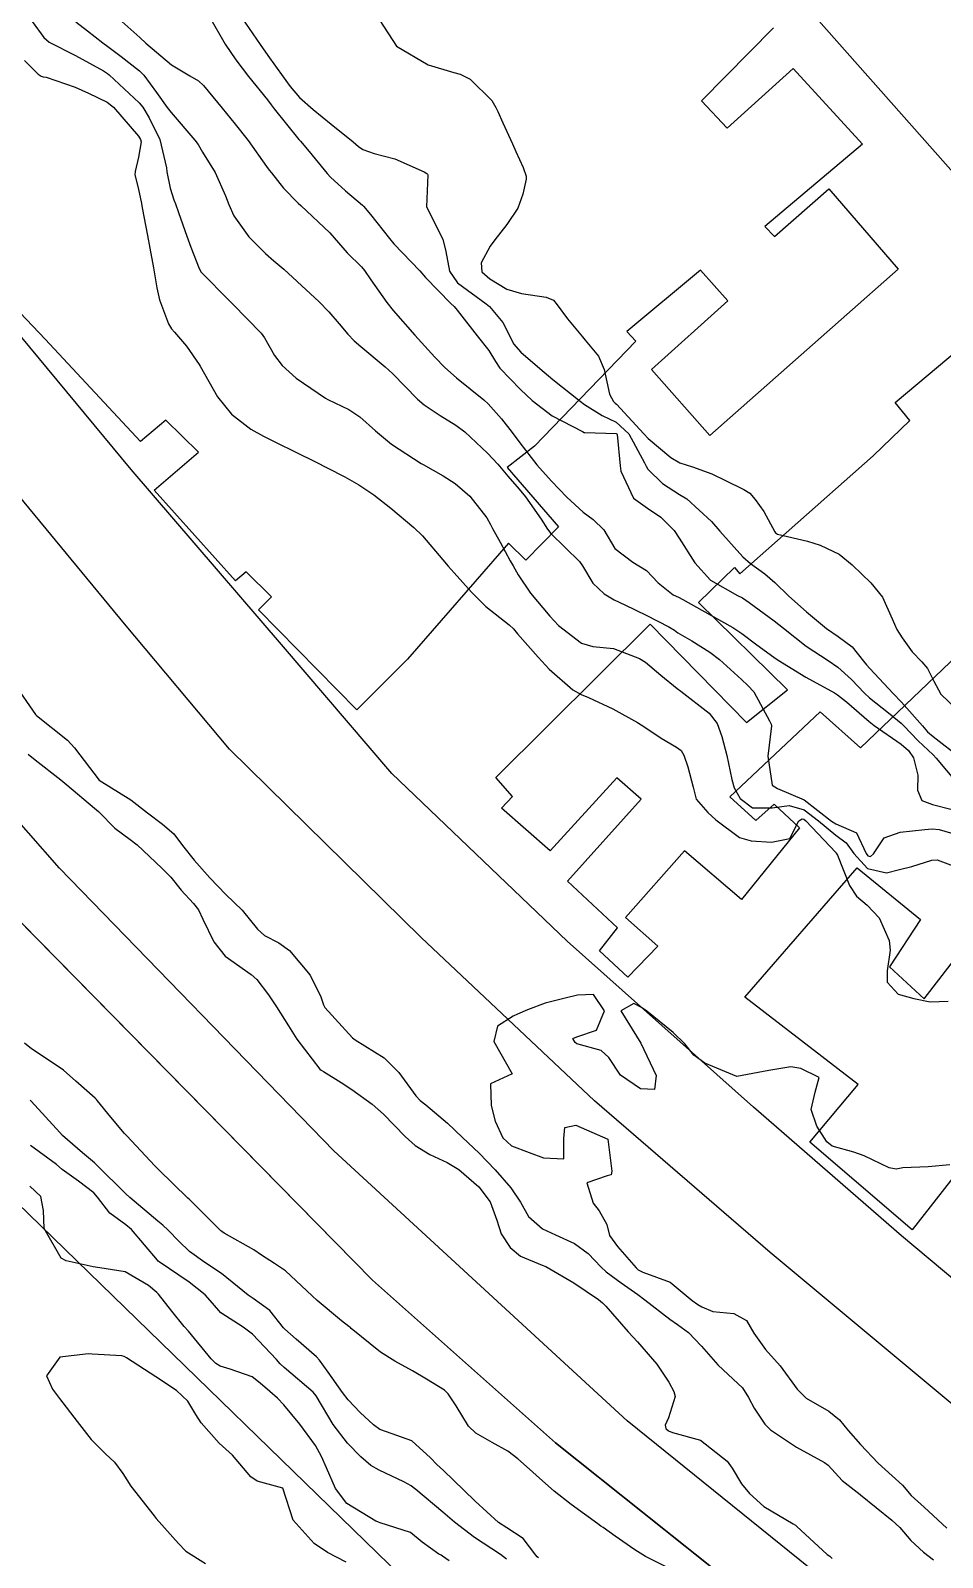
# Model space of a CAD drawing. Header units: metres. Extents: x 298520 to 308411, y 7433745 to 7450750.
# Drawn here: x 305702.4 to 305759.3, y 7435979.7 to 7436075 of the extents above; entities that cross this region are included whole.
import ezdxf

# ---------------------------------------------------------------- set-up
doc = ezdxf.new("R2010")
doc.units = ezdxf.units.M
doc.header["$LTSCALE"] = 10
doc.linetypes.add('CONTINUO', pattern=[0])
for name, color, linetype in [('Area Verde e Lazer', 94, 'Continuous'), ('Curvas de Nivel 1m', 11, 'Continuous'), ('Curvas de Nivel 5m', 15, 'Continuous'), ('Edificações', 30, 'Continuous'), ('Eixo_Estaqueamento', 45, 'CONTINUO'), ('Linha Férrea', 251, 'TRACKS'), ('Vias Primárias', 230, 'Continuous')]:
    doc.layers.add(name, color=color, linetype=linetype)
doc.linetypes.add('TRACKS', pattern='A,0.15,[130,ltypeshp.shx,S=0.25,R=0,X=0,Y=0],0.15', length=0.3)

msp = doc.modelspace()

# ---------------------------------------------------------------- linework, layer by layer
at = {"layer": 'Area Verde e Lazer', "elevation": 702.911}
msp.add_lwpolyline([(305635.992, 7436001.259), (305654.752, 7435975.761), (305666.062, 7435960.638), (305698.121, 7435936.106), (305722.263, 7435917.933), (305749.537, 7435955.25), (305681.312, 7436021.574), (305646.354, 7436069.707)], dxfattribs=at)
at = {"layer": 'Curvas de Nivel 1m', "flags": 128}
for points, elevation in [([(305707.382, 7436076.219), (305709.256, 7436074.544), (305709.632, 7436074.196), (305711.233, 7436072.856), (305712.375, 7436072.163), (305712.915, 7436071.85), (305713.217, 7436071.567), (305714.375, 7436070.138), (305715.188, 7436069.149), (305716.002, 7436068.122), (305717.157, 7436066.505), (305717.325, 7436066.278), (305717.462, 7436066.105), (305718.207, 7436065.157), (305719.134, 7436064.216), (305719.284, 7436064.078), (305721.107, 7436062.363), (305721.38, 7436062.056), (305722.173, 7436061.123), (305723.085, 7436060.24), (305723.261, 7436060.028), (305723.664, 7436059.434), (305724.655, 7436058.014), (305725.048, 7436057.532), (305726.412, 7436055.996), (305727.026, 7436055.298), (305727.645, 7436054.607), (305728.264, 7436053.971), (305729.003, 7436053.318), (305730.704, 7436051.943), (305730.98, 7436051.693), (305731.814, 7436050.771), (305732.466, 7436049.917), (305732.953, 7436049.264), (305734.02, 7436047.899), (305734.923, 7436046.879), (305735.891, 7436045.88), (305736.904, 7436044.937), (305737.523, 7436044.484), (305738.182, 7436043.851), (305738.875, 7436042.674), (305739.993, 7436041.829), (305740.858, 7436041.311), (305741.583, 7436040.542), (305742.51, 7436039.795), (305742.841, 7436039.648), (305743.118, 7436039.508), (305744.825, 7436038.543), (305746.234, 7436037.756), (305746.809, 7436037.384), (305747.744, 7436036.678), (305748.795, 7436035.912), (305749.075, 7436035.717), (305750.782, 7436034.652), (305752.58, 7436033.682), (305752.771, 7436033.56), (305753.327, 7436033.109), (305754.746, 7436031.888), (305755.061, 7436031.647), (305756.731, 7436030.48), (305757.186, 7436030.081), (305757.516, 7436029.618), (305757.772, 7436028.548), (305757.759, 7436027.614), (305758.028, 7436026.952), (305758.684, 7436026.706), (305759.839, 7436026.431)], 704), ([(305713.586, 7436075.831), (305714.567, 7436074.137), (305715.238, 7436073.162), (305716.033, 7436072.122), (305717.208, 7436070.66), (305717.449, 7436070.35), (305717.636, 7436070.104), (305719.175, 7436068.188), (305719.267, 7436068.079), (305719.803, 7436067.437), (305720.938, 7436066.062), (305721.151, 7436065.836), (305722.087, 7436064.99), (305723.134, 7436064.096), (305723.203, 7436064.029), (305723.629, 7436063.521), (305724.827, 7436062.013), (305725.1, 7436061.683), (305726.704, 7436059.994), (305727.077, 7436059.588), (305728.645, 7436057.966), (305728.856, 7436057.768), (305729.049, 7436057.547), (305730.292, 7436055.947), (305731.024, 7436055.023), (305731.424, 7436054.341), (305731.712, 7436053.93), (305732.993, 7436052.598), (305733.723, 7436051.903), (305734.974, 7436050.949), (305736.855, 7436049.98), (305736.963, 7436049.921), (305737.002, 7436049.908), (305738.963, 7436049.859), (305738.993, 7436049.84), (305739.019, 7436049.783), (305739.202, 7436047.837), (305739.259, 7436047.507), (305740.05, 7436045.829), (305740.907, 7436045.199), (305741.738, 7436044.644), (305742.57, 7436043.795), (305742.886, 7436043.334), (305743.857, 7436041.78), (305744.852, 7436040.708), (305746.523, 7436039.753), (305746.841, 7436039.593), (305747.265, 7436039.315), (305748.82, 7436038.168), (305749.388, 7436037.714), (305750.802, 7436036.594), (305752.184, 7436035.686), (305752.789, 7436035.278), (305753.632, 7436034.518), (305754.455, 7436033.655), (305754.769, 7436033.369), (305755.955, 7436032.438), (305756.745, 7436031.792), (305756.91, 7436031.627), (305757.799, 7436030.679), (305758.725, 7436029.801), (305758.929, 7436029.598), (305760.218, 7436028.067)], 703), ([(305715.609, 7436075.787), (305716.76, 7436074.115), (305717.243, 7436073.435), (305718.198, 7436072.095), (305718.628, 7436071.5), (305719.21, 7436070.814), (305720.067, 7436070.071), (305721.189, 7436069.148), (305722.553, 7436068.039), (305722.89, 7436067.754), (305723.168, 7436067.558), (305723.871, 7436067.318), (305725.163, 7436066.99), (305726.981, 7436066.166), (305727.154, 7436066.072), (305727.194, 7436066.03), (305727.204, 7436065.989), (305727.133, 7436063.99), (305728.146, 7436061.974), (305728.326, 7436061.203), (305728.555, 7436059.968), (305729.072, 7436059.256), (305730.852, 7436057.942), (305731.051, 7436057.778), (305731.899, 7436056.785), (305732.33, 7436055.921), (305732.561, 7436055.45), (305733.023, 7436054.917), (305734.197, 7436053.898), (305735.003, 7436053.228), (305736.717, 7436051.873), (305736.981, 7436051.66), (305738.094, 7436050.973), (305738.97, 7436050.551), (305739.74, 7436049.832), (305740.732, 7436048.026), (305740.822, 7436047.821), (305740.931, 7436047.633), (305741.844, 7436046.728), (305742.916, 7436046.05), (305743.366, 7436045.785), (305744.899, 7436044.355), (305745.433, 7436043.765), (305746.869, 7436042.155), (305747.343, 7436041.743), (305748.227, 7436041.1), (305748.851, 7436040.559), (305749.724, 7436039.711), (305750.828, 7436038.729), (305752.079, 7436037.687), (305752.808, 7436037.189), (305753.674, 7436036.54), (305754.385, 7436035.656), (305754.568, 7436035.431), (305754.788, 7436035.189), (305756.243, 7436033.635), (305756.765, 7436033.086), (305758.066, 7436031.61), (305758.389, 7436031.254), (305758.736, 7436030.948), (305760.505, 7436029.582)], 702), ([(305723.941, 7436076.023), (305725.253, 7436074.01), (305727.236, 7436072.848), (305728.825, 7436072.37), (305729.228, 7436072.268), (305729.847, 7436071.954), (305731.21, 7436070.62), (305731.462, 7436070.192), (305731.578, 7436069.934), (305731.899, 7436069.223), (305732.488, 7436067.92), (305732.7, 7436067.449), (305733.158, 7436066.439), (305733.345, 7436065.908), (305733.348, 7436065.711), (305733.142, 7436064.774), (305732.825, 7436063.915), (305732.149, 7436062.892), (305731.395, 7436061.936), (305731.099, 7436061.53), (305730.53, 7436060.504), (305730.589, 7436059.945), (305731.076, 7436059.495), (305732.134, 7436058.857), (305733.063, 7436058.576), (305734.596, 7436058.359), (305735.057, 7436058.171), (305735.283, 7436057.888), (305735.93, 7436056.995), (305736.856, 7436055.872), (305737.031, 7436055.672), (305737.849, 7436054.685), (305738.203, 7436053.852), (305738.537, 7436052.299), (305738.788, 7436051.843), (305738.896, 7436051.755), (305738.981, 7436051.689), (305740.693, 7436049.823), (305740.959, 7436049.541), (305742.379, 7436048.36), (305742.936, 7436048.027), (305743.725, 7436047.782), (305744.929, 7436047.343), (305745.771, 7436046.915), (305746.919, 7436046.354), (305747.305, 7436046.132), (305747.625, 7436045.739), (305748.162, 7436044.988), (305748.851, 7436043.721), (305748.892, 7436043.665), (305749.028, 7436043.582), (305750.885, 7436043.147), (305751.686, 7436042.887), (305752.873, 7436042.32), (305753.683, 7436041.668), (305754.274, 7436041.076), (305754.852, 7436040.533), (305755.576, 7436039.643), (305756.168, 7436038.291), (305756.467, 7436037.633), (305756.808, 7436037.102), (305757.419, 7436036.24), (305758.019, 7436035.612), (305758.387, 7436035.204), (305758.781, 7436034.404), (305759.219, 7436033.596), (305760.751, 7436032.12)], 701), ([(305702.531, 7436075.546), (305703.256, 7436074.545), (305703.603, 7436074.266), (305705.241, 7436073.436), (305706.986, 7436072.464), (305707.224, 7436072.313), (305707.344, 7436072.219), (305709.206, 7436070.473), (305709.43, 7436070.198), (305709.84, 7436069.546), (305710.501, 7436068.187), (305710.909, 7436066.429), (305710.94, 7436066.182), (305711.143, 7436065.164), (305711.376, 7436064.417), (305711.464, 7436064.175), (305711.651, 7436063.646), (305712.176, 7436062.164), (305712.421, 7436061.485), (305712.942, 7436060.152), (305713.08, 7436059.923), (305714.836, 7436058.132), (305715.051, 7436057.918), (305716.819, 7436056.112), (305717.03, 7436055.824), (305717.641, 7436054.723), (305718.125, 7436054.093), (305719.001, 7436053.308), (305720.824, 7436052.062), (305720.982, 7436051.976), (305722.276, 7436051.34), (305722.971, 7436050.887), (305723.952, 7436050.02), (305724.951, 7436049.191), (305726.806, 7436047.991), (305726.932, 7436047.917), (305728.171, 7436047.217), (305728.921, 7436046.731), (305729.828, 7436045.951), (305730.899, 7436044.594), (305731.132, 7436044.174), (305731.256, 7436043.935), (305731.723, 7436043.085), (305732.355, 7436041.918), (305732.537, 7436041.592), (305732.854, 7436041.032), (305733.623, 7436039.902), (305734.821, 7436038.461), (305735.362, 7436037.885), (305736.802, 7436036.771), (305737.514, 7436036.573), (305738.799, 7436036.433), (305740.426, 7436035.824), (305740.791, 7436035.586), (305741.747, 7436034.77), (305742.775, 7436033.949), (305742.986, 7436033.788), (305744.753, 7436032.414), (305745.269, 7436031.765), (305745.553, 7436030.944), (305745.863, 7436029.759), (305746.174, 7436028.282), (305746.328, 7436027.754), (305746.686, 7436027.084), (305747.455, 7436026.512), (305748.681, 7436026.501), (305749.742, 7436026.649), (305750.68, 7436026.387), (305751.573, 7436025.691), (305752.664, 7436024.792), (305753.31, 7436024.321), (305753.775, 7436023.663), (305754.639, 7436022.724), (305755.825, 7436022.448), (305756.638, 7436022.649), (305757.412, 7436022.848), (305758.648, 7436023.241), (305758.979, 7436023.265), (305760.639, 7436022.636)], 706), ([(305702.059, 7436073.111), (305702.915, 7436072.275), (305703.089, 7436072.139), (305703.221, 7436072.105), (305703.408, 7436072.081), (305705.215, 7436071.448), (305706.048, 7436071.074), (305707.206, 7436070.528), (305707.61, 7436070.216), (305709.176, 7436068.404), (305709.299, 7436068.199), (305709.326, 7436068.043), (305709.162, 7436067.098), (305708.957, 7436066.203), (305708.943, 7436065.995), (305709.143, 7436065.182), (305709.352, 7436064.198), (305709.405, 7436063.921), (305709.726, 7436062.194), (305709.871, 7436061.416), (305710.097, 7436060.19), (305710.314, 7436058.938), (305710.477, 7436058.186), (305711.038, 7436056.702), (305711.234, 7436056.376), (305711.417, 7436056.174), (305712.161, 7436055.3), (305712.957, 7436054.151), (305713.011, 7436054.052), (305714.101, 7436052.139), (305714.972, 7436051.067), (305716.18, 7436050.118), (305716.957, 7436049.689), (305717.754, 7436049.295), (305718.942, 7436048.714), (305720.24, 7436048.067), (305720.93, 7436047.72), (305722.039, 7436047.158), (305722.919, 7436046.66), (305723.843, 7436046.021), (305724.905, 7436045.197), (305726.335, 7436043.996), (305726.885, 7436043.462), (305728.147, 7436041.971), (305728.472, 7436041.579), (305728.855, 7436041.171), (305729.928, 7436039.949), (305730.83, 7436039.064), (305732.296, 7436037.918), (305732.562, 7436037.666), (305732.807, 7436037.363), (305734.087, 7436035.897), (305734.785, 7436035.148), (305736.267, 7436033.875), (305736.769, 7436033.584), (305737.232, 7436033.397), (305738.755, 7436032.679), (305740.29, 7436031.825), (305740.74, 7436031.539), (305741.776, 7436030.847), (305742.728, 7436030.288), (305743.006, 7436030.076), (305743.18, 7436029.793), (305743.429, 7436029.072), (305743.76, 7436027.784), (305743.96, 7436027.055), (305744.677, 7436026.215), (305745.169, 7436025.765), (305746.662, 7436024.661), (305747.378, 7436024.457), (305748.659, 7436024.368), (305749.785, 7436024.585), (305750.354, 7436025.703), (305750.559, 7436025.816), (305750.674, 7436025.789), (305750.786, 7436025.699), (305752.653, 7436023.718), (305752.673, 7436023.7), (305752.689, 7436023.679), (305752.768, 7436023.562), (305753.521, 7436021.667), (305753.959, 7436021.003), (305754.611, 7436020.435), (305755.374, 7436019.642), (305755.99, 7436018.228), (305756.047, 7436017.635), (305755.857, 7436016.34), (305755.857, 7436015.637), (305756.545, 7436014.875), (305757.536, 7436014.608), (305758.541, 7436014.4), (305759.674, 7436014.456)], 707), ([(305701.391, 7436034.291), (305702.744, 7436032.334), (305702.81, 7436032.269), (305704.728, 7436030.726), (305705.181, 7436030.245), (305706.703, 7436028.23), (305708.685, 7436027.012), (305709.737, 7436026.189), (305710.666, 7436025.492), (305711.377, 7436024.887), (305711.901, 7436024.161), (305712.639, 7436023.245), (305713.611, 7436022.14), (305714.613, 7436021.101), (305715.626, 7436020.12), (305716.591, 7436018.938), (305717.017, 7436018.534), (305717.909, 7436018.09), (305718.576, 7436017.615), (305719.865, 7436016.067), (305720.54, 7436014.718), (305720.699, 7436014.222), (305720.795, 7436014.056), (305722.505, 7436012.154), (305722.672, 7436012.028), (305724.492, 7436010.922), (305725.4, 7436010.001), (305726.468, 7436008.543), (305726.733, 7436008.253), (305727.089, 7436007.981), (305728.446, 7436006.836), (305729.383, 7436005.951), (305730.423, 7436004.969), (305731.421, 7436003.93), (305732.396, 7436002.807), (305732.984, 7436001.911), (305733.486, 7436001.015), (305734.367, 7436000.25), (305735.17, 7435999.882), (305736.358, 7435999.333), (305737.21, 7435998.716), (305738.031, 7435997.845), (305738.339, 7435997.559), (305739.275, 7435996.885), (305740.318, 7435996.148), (305740.751, 7435995.816), (305742.301, 7435994.606), (305742.781, 7435994.276), (305743.468, 7435993.782), (305744.28, 7435992.935), (305745.302, 7435991.76), (305746.254, 7435990.877), (305746.843, 7435990.335), (305747.222, 7435989.735), (305747.56, 7435989.054), (305748.226, 7435988.064), (305748.579, 7435987.716), (305750.207, 7435986.626), (305751.964, 7435985.682), (305752.191, 7435985.503), (305753.063, 7435984.548), (305754.173, 7435983.669), (305754.197, 7435983.65), (305756.15, 7435982.083), (305756.652, 7435981.622), (305757.338, 7435980.815), (305758.128, 7435980.08), (305758.751, 7435979.594)], 708), ([(305702.287, 7436029.844), (305702.715, 7436029.508), (305704.323, 7436028.254), (305704.698, 7436027.933), (305706.426, 7436026.483), (305706.674, 7436026.271), (305706.717, 7436026.229), (305707.684, 7436025.235), (305708.656, 7436024.531), (305709.087, 7436024.196), (305710.631, 7436022.747), (305711.178, 7436022.172), (305711.831, 7436021.378), (305712.607, 7436020.548), (305712.906, 7436020.147), (305713.17, 7436019.571), (305713.856, 7436018.137), (305714.57, 7436017.256), (305716.185, 7436016.114), (305716.55, 7436015.801), (305717.273, 7436014.832), (305717.784, 7436014.091), (305718.515, 7436012.91), (305719.041, 7436012.075), (305720.484, 7436010.197), (305720.559, 7436010.134), (305720.715, 7436010.057), (305721.81, 7436009.373), (305722.472, 7436008.929), (305723.736, 7436008.017), (305724.454, 7436007.394), (305725.796, 7436005.996), (305726.427, 7436005.437), (305727.337, 7436004.891), (305728.417, 7436004.384), (305729.144, 7436003.953), (305730.397, 7436002.864), (305731.092, 7436001.933), (305731.518, 7436000.782), (305731.787, 7435999.926), (305732.354, 7435999.072), (305732.987, 7435998.549), (305734.344, 7435997.973), (305734.566, 7435997.888), (305736.328, 7435996.868), (305737.855, 7435995.847), (305738.108, 7435995.64), (305738.309, 7435995.43), (305739.714, 7435993.826), (305740.284, 7435993.197), (305741.504, 7435991.808), (305742.252, 7435990.674), (305742.557, 7435990.106), (305742.634, 7435989.794), (305742.229, 7435988.451), (305742.019, 7435988.008), (305742.066, 7435987.802), (305742.221, 7435987.64), (305742.467, 7435987.549), (305744.212, 7435987.056), (305745.891, 7435985.753), (305746.189, 7435985.325), (305746.787, 7435984.349), (305747.273, 7435983.733), (305748.161, 7435982.931), (305750.005, 7435981.841), (305750.144, 7435981.753), (305750.207, 7435981.699), (305752.126, 7435979.944), (305752.278, 7435979.832), (305752.43, 7435979.675)], 709), ([(305759.77, 7436004.236), (305758.418, 7436004.103), (305756.848, 7436004.054), (305756.416, 7436003.978), (305755.998, 7436004.053), (305754.424, 7436004.795), (305753.788, 7436005.021), (305752.43, 7436005.41), (305752.099, 7436005.683), (305751.473, 7436006.659), (305751.119, 7436007.693), (305751.383, 7436008.777), (305751.632, 7436009.689), (305750.488, 7436010.253), (305749.853, 7436010.343), (305748.487, 7436010.115), (305746.483, 7436009.75), (305744.491, 7436010.572), (305743.795, 7436011.08), (305743.239, 7436011.789), (305742.513, 7436012.491), (305740.868, 7436013.817), (305740.535, 7436014.055), (305740.055, 7436014.307), (305739.247, 7436013.833), (305740.503, 7436011.82), (305741.456, 7436009.81), (305741.343, 7436008.938), (305740.475, 7436008.987), (305739.233, 7436009.833), (305738.494, 7436010.925), (305738.025, 7436011.374), (305736.502, 7436011.794), (305736.396, 7436011.871), (305736.264, 7436012.115), (305736.508, 7436012.221), (305737.725, 7436012.641), (305738.238, 7436013.844), (305737.543, 7436014.855), (305736.543, 7436014.829), (305735.783, 7436014.635), (305734.537, 7436014.324), (305733.434, 7436013.906), (305732.815, 7436013.629), (305732.527, 7436013.506), (305731.568, 7436012.878), (305731.339, 7436011.932), (305732.483, 7436009.92), (305731.118, 7436009.292), (305731.164, 7436007.933), (305731.406, 7436006.972), (305731.9, 7436005.925), (305732.428, 7436005.418), (305733.532, 7436005.011), (305734.421, 7436004.666), (305735.686, 7436004.612), (305735.692, 7436005.877), (305735.751, 7436006.569), (305736.445, 7436006.705), (305738.433, 7436005.84), (305738.698, 7436003.837), (305738.643, 7436003.604), (305738.409, 7436003.555), (305737.139, 7436003.122), (305737.529, 7436001.853), (305737.903, 7436001.372), (305738.37, 7436000.512), (305738.547, 7435999.838), (305739.048, 7435999.141), (305740.199, 7435997.821), (305740.341, 7435997.695), (305740.616, 7435997.54), (305742.33, 7435996.922), (305743.695, 7435995.779), (305744.06, 7435995.524), (305744.309, 7435995.383), (305744.982, 7435995.088), (305746.305, 7435994.971), (305747.099, 7435994.536), (305747.551, 7435993.731), (305748.278, 7435992.711), (305749.184, 7435991.711), (305750.248, 7435990.254), (305750.819, 7435989.694), (305752.235, 7435988.865), (305752.884, 7435988.324), (305753.432, 7435987.662), (305754.21, 7435986.802), (305755.31, 7435985.639), (305756.185, 7435984.848), (305756.826, 7435984.267), (305757.363, 7435983.612), (305758.162, 7435982.889), (305759.578, 7435981.586)], 707), ([(305742.116, 7435979.136), (305740.782, 7435979.813), (305740.127, 7435980.225), (305738.89, 7435981.078), (305738.141, 7435981.609), (305738.006, 7435981.707), (305737.824, 7435981.845), (305736.161, 7435983.043), (305735.103, 7435983.881), (305734.181, 7435984.696), (305733.55, 7435985.263), (305732.83, 7435985.91), (305732.2, 7435986.381), (305731.224, 7435986.913), (305730.216, 7435987.497), (305729.75, 7435987.945), (305728.979, 7435989.209), (305728.481, 7435989.958), (305728.245, 7435990.176), (305727.136, 7435990.861), (305726.257, 7435991.392), (305725.153, 7435992.001), (305724.271, 7435992.559), (305722.437, 7435994.038), (305722.359, 7435994.104), (305722.294, 7435994.153), (305721.825, 7435994.517), (305720.31, 7435995.77), (305720.005, 7435996.063), (305718.336, 7435997.617), (305717.653, 7435998.09), (305716.845, 7435998.6), (305716.351, 7435998.939), (305714.517, 7435999.973), (305714.362, 7436000.075), (305714.299, 7436000.131), (305712.382, 7436002.044), (305712.324, 7436002.093), (305712.24, 7436002.152), (305710.41, 7436003.953), (305710.19, 7436004.182), (305708.431, 7436006.055), (305708.363, 7436006.132), (305708.298, 7436006.202), (305707.448, 7436007.215), (305706.618, 7436008.228), (305706.547, 7436008.312), (305706.465, 7436008.393), (305705.254, 7436009.463), (305704.482, 7436010.151), (305704.344, 7436010.251), (305702.495, 7436011.48), (305702.05, 7436011.828)], 709), ([(305734.121, 7435979.721), (305734.026, 7435979.796), (305733.946, 7435979.893), (305733.167, 7435980.938), (305732.14, 7435981.595), (305731.622, 7435981.925), (305730.163, 7435983.268), (305729.449, 7435983.947), (305728.185, 7435985.175), (305727.776, 7435985.553), (305727.37, 7435985.972), (305726.208, 7435987.018), (305724.645, 7435987.577), (305724.219, 7435987.738), (305723.823, 7435988.016), (305722.997, 7435988.795), (305722.238, 7435989.586), (305721.89, 7435990.044), (305721.002, 7435991.306), (305720.448, 7435992.058), (305720.266, 7435992.256), (305718.991, 7435993.364), (305718.292, 7435993.991), (305718.22, 7435994.081), (305717.366, 7435995.156), (305716.311, 7435995.894), (305715.998, 7435996.113), (305714.333, 7435997.452), (305713.312, 7435998.14), (305712.35, 7435998.839), (305711.682, 7435999.486), (305711.022, 7436000.17), (305710.676, 7436000.485), (305710.368, 7436000.734), (305708.632, 7436002.198), (305708.386, 7436002.429), (305706.546, 7436004.228), (305706.48, 7436004.295), (305706.414, 7436004.355), (305705.673, 7436004.985), (305704.431, 7436006.072), (305704.251, 7436006.252), (305702.462, 7436008.209), (305702.406, 7436008.271)], 708), ([(305732.12, 7435979.645), (305731.749, 7435979.924), (305730.133, 7435980.988), (305728.884, 7435981.953), (305728.152, 7435982.57), (305726.458, 7435983.986), (305726.305, 7435984.119), (305726.175, 7435984.212), (305725.714, 7435984.458), (305724.185, 7435985.185), (305723.65, 7435985.481), (305723.03, 7435986.027), (305722.206, 7435986.882), (305721.317, 7435988.049), (305720.241, 7435989.83), (305720.056, 7435990.062), (305718.258, 7435991.607), (305718.011, 7435991.834), (305717.778, 7435992.087), (305716.286, 7435993.679), (305715.698, 7435994.116), (305714.302, 7435995.006), (305713.778, 7435995.609), (305713.322, 7435996.14), (305712.325, 7435996.926), (305710.455, 7435998.178), (305710.394, 7435998.23), (305710.344, 7435998.284), (305708.725, 7436000.196), (305708.366, 7436000.497), (305707.387, 7436001.229), (305706.619, 7436002.226), (305706.387, 7436002.49), (305705.414, 7436003.224), (305704.409, 7436003.957), (305704.057, 7436004.254), (305702.425, 7436005.444)], 707), ([(305728.539, 7435979.535), (305728.122, 7435979.836), (305728.044, 7435979.883), (305727.89, 7435979.963), (305726.852, 7435980.701), (305726.136, 7435981.299), (305724.234, 7435981.917), (305724.142, 7435981.947), (305724.099, 7435981.967), (305723.966, 7435982.013), (305722.159, 7435983.111), (305721.457, 7435984.047), (305720.902, 7435985.337), (305720.59, 7435986.056), (305720.203, 7435986.723), (305719.226, 7435988.07), (305718.235, 7435989.271), (305717.841, 7435989.688), (305717.366, 7435990.093), (305716.764, 7435990.618), (305716.252, 7435991.02), (305714.881, 7435991.499), (305714.258, 7435991.686), (305713.98, 7435991.854), (305713.709, 7435992.138), (305712.288, 7435993.857), (305712.023, 7435994.163), (305711.239, 7435995.103), (305710.419, 7435996.178), (305710.314, 7435996.282), (305709.786, 7435996.72), (305708.333, 7435997.558), (305706.745, 7435997.815), (305706.337, 7435997.868), (305704.646, 7435998.247), (305704.345, 7435998.411), (305703.272, 7436000.261), (305703.242, 7436001.393), (305703.083, 7436002.263), (305702.393, 7436002.911)], 706)]:
    msp.add_lwpolyline(points, dxfattribs=dict(at, elevation=elevation))
at = {"layer": 'Curvas de Nivel 5m', "elevation": 705, "flags": 128}
for points in [[(305705.266, 7436075.529), (305705.995, 7436074.974), (305706.951, 7436074.225), (305707.25, 7436073.998), (305708.093, 7436073.359), (305709.227, 7436072.47), (305709.489, 7436072.197), (305710.286, 7436071.115), (305710.951, 7436070.183), (305711.198, 7436069.866), (305712.685, 7436068.157), (305712.885, 7436067.869), (305713.166, 7436067.41), (305713.947, 7436066.142), (305714.603, 7436064.67), (305714.801, 7436064.133), (305715.122, 7436063.42), (305716.039, 7436062.121), (305717.093, 7436061.084), (305717.614, 7436060.628), (305718.221, 7436060.093), (305719.072, 7436059.331), (305720.436, 7436058.066), (305721.047, 7436057.436), (305721.686, 7436056.697), (305722.218, 7436056.042), (305722.616, 7436055.623), (305723.025, 7436055.288), (305724.561, 7436054.015), (305725.007, 7436053.587), (305726.559, 7436051.994), (305726.979, 7436051.634), (305727.981, 7436050.983), (305728.967, 7436050.374), (305729.511, 7436049.955), (305730.943, 7436048.635), (305731.585, 7436047.93), (305732.194, 7436047.189), (305732.918, 7436046.373), (305733.305, 7436045.906), (305734.285, 7436044.51), (305734.677, 7436043.892), (305734.889, 7436043.609), (305736.679, 7436041.872), (305736.86, 7436041.594), (305737.511, 7436040.521), (305738.21, 7436039.849), (305738.838, 7436039.48), (305739.502, 7436039.164), (305740.823, 7436038.524), (305742.243, 7436037.799), (305742.596, 7436037.578), (305742.809, 7436037.426), (305743.675, 7436036.911), (305744.797, 7436036.204), (305745.397, 7436035.764), (305746.78, 7436034.506), (305747.177, 7436034.144), (305747.548, 7436033.738), (305748.532, 7436031.937), (305748.631, 7436031.722), (305748.639, 7436031.619), (305748.42, 7436029.725), (305748.696, 7436027.92), (305749.028, 7436027.717), (305750.686, 7436026.994), (305752.388, 7436025.683), (305752.671, 7436025.512), (305753.948, 7436024.943), (305754.556, 7436023.651), (305754.651, 7436023.508), (305754.82, 7436023.479), (305755.01, 7436023.646), (305755.674, 7436024.629), (305756.667, 7436024.989), (305758.209, 7436025.147), (305758.669, 7436025.196), (305759.115, 7436025.149), (305760.664, 7436024.701)], [(305722.117, 7435979.465), (305720.955, 7435980.052), (305720.129, 7435980.622), (305718.814, 7435982.073), (305718.173, 7435984.08), (305716.576, 7435984.503), (305716.18, 7435984.785), (305715.028, 7435986.122), (305714.204, 7435986.888), (305713.084, 7435988.147), (305712.744, 7435988.668), (305712.236, 7435989.489), (305711.537, 7435990.167), (305710.251, 7435991.016), (305708.41, 7435992.199), (305708.264, 7435992.292), (305708.135, 7435992.332), (305706.266, 7435992.438), (305706.053, 7435992.445), (305704.263, 7435992.25), (305703.435, 7435991.074), (305703.796, 7435990.254), (305704.237, 7435989.661), (305705.345, 7435988.239), (305706.206, 7435987.112), (305707.115, 7435986.216), (305707.666, 7435985.686), (305708.181, 7435984.978), (305708.679, 7435984.195), (305710.145, 7435982.335), (305710.274, 7435982.179), (305711.669, 7435980.623), (305712.101, 7435980.16), (305712.123, 7435980.144), (305713.354, 7435979.38)]]:
    msp.add_lwpolyline(points, dxfattribs=at)
at = {"layer": 'Edificações'}
for points in [[(305748.775, 7436075.155), (305744.285, 7436070.594), (305745.883, 7436068.903), (305749.996, 7436072.612), (305754.326, 7436067.889), (305748.223, 7436062.772), (305748.826, 7436062.133), (305752.216, 7436065.105), (305756.549, 7436060.101), (305744.793, 7436049.733), (305741.174, 7436053.841), (305745.921, 7436058.13), (305744.226, 7436060.049), (305739.63, 7436056.212), (305740.195, 7436055.61), (305733.863, 7436049.055), (305732.165, 7436047.731), (305735.366, 7436044.03), (305733.332, 7436041.961), (305732.24, 7436043.014), (305725.941, 7436035.781), (305722.786, 7436032.626), (305716.652, 7436038.854), (305717.465, 7436039.666), (305715.876, 7436041.216), (305715.21, 7436040.663), (305710.142, 7436046.319), (305712.913, 7436048.686), (305710.88, 7436050.679), (305709.29, 7436049.351), (305703.335, 7436055.747), (305698.6, 7436060.702)], [(305763.523, 7436039.156), (305754.197, 7436030.247), (305751.682, 7436032.483), (305746.053, 7436027.189), (305747.664, 7436025.72), (305748.819, 7436026.734), (305750.394, 7436025.266), (305746.787, 7436020.784), (305743.216, 7436023.825), (305739.538, 7436019.655), (305741.568, 7436017.872), (305739.678, 7436015.949), (305737.928, 7436017.592), (305739.048, 7436019.026), (305735.93, 7436021.937), (305740.516, 7436027.041), (305739.01, 7436028.37), (305734.843, 7436023.822), (305731.798, 7436026.479), (305732.498, 7436027.213), (305731.448, 7436028.402), (305741.083, 7436037.962), (305747.085, 7436031.827), (305749.647, 7436033.86), (305744.1, 7436039.305), (305746.35, 7436041.488), (305746.666, 7436041.102), (305754.984, 7436048.464), (305757.273, 7436050.656), (305756.361, 7436051.778), (305764.225, 7436058.378)], [(305761.314, 7436005.159), (305757.416, 7436000.174), (305751.034, 7436005.662), (305754.056, 7436009.244), (305746.988, 7436014.692), (305754.001, 7436022.764), (305757.952, 7436019.54), (305756.004, 7436016.594), (305758.175, 7436014.593), (305762.46, 7436020.152)]]:
    msp.add_lwpolyline(points, dxfattribs=at)
at = {"layer": 'Eixo_Estaqueamento'}
msp.add_lwpolyline([(305645.017, 7436096.315), (305661.02, 7436071.863), (305678.2, 7436047.897), (305696.097, 7436025.188), (305723.755, 7435997.052), (305735.18, 7435986.894), (305760.876, 7435966.424), (305786.711, 7435949.033), (305815.171, 7435933.297), (305845.541, 7435919.118), (305868.578, 7435910.192), (305881.18, 7435906.223), (305902.227, 7435900.737), (305939.654, 7435889.448), (305949.225, 7435886.473)], dxfattribs=at)
at = {"layer": 'Linha Férrea', "flags": 128}
msp.add_lwpolyline([(307827.162, 7434249.95), (307821.558, 7434258.806), (307819.524, 7434262.43), (307816.304, 7434268.219), (307813.681, 7434272.301), (307811.637, 7434275.461), (307798.221, 7434296.136), (307773.738, 7434334.032), (307761.734, 7434352.011), (307752.472, 7434367.888), (307735.134, 7434393.38), (307710.738, 7434431.015), (307694.807, 7434455.28), (307677.699, 7434482.208), (307665.381, 7434501.663), (307643.884, 7434534.842), (307627.559, 7434562.543), (307613.51, 7434586.874), (307596.955, 7434617.47), (307576.402, 7434659.978), (307564.169, 7434687.319), (307541.059, 7434734.946), (307530.172, 7434758.545), (307516.917, 7434785.92), (307501.763, 7434817.247), (307481.679, 7434859.302), (307459.201, 7434904.199), (307442.79, 7434936.268), (307425.275, 7434968.915), (307411.694, 7434992.242), (307402.565, 7435007.679), (307388.848, 7435028.501), (307366.947, 7435058.298), (307352.497, 7435076.75), (307335.708, 7435095.815), (307323.737, 7435108.404), (307304.876, 7435127.211), (307280.641, 7435149.596), (307260.895, 7435166.247), (307239.502, 7435183.006), (307222.59, 7435195.397), (307206.912, 7435206.431), (307191.542, 7435216.923), (307180.978, 7435223.581), (307147.083, 7435245.035), (307110.179, 7435267.866), (307071.327, 7435292.081), (307013.035, 7435328.917), (306934.22, 7435378.293), (306890.853, 7435406.012), (306860.761, 7435425.266), (306830.445, 7435444.172), (306783.165, 7435474.002), (306743.292, 7435499.125), (306730.646, 7435506.804), (306700.006, 7435524.558), (306649.968, 7435556.158), (306620.536, 7435574.685), (306585.884, 7435596.365), (306549.21, 7435619.443), (306511.464, 7435642.992), (306481.3, 7435662.066), (306449.914, 7435681.79), (306417.31, 7435702.158), (306386.499, 7435720.658), (306359.57, 7435735.78), (306332.265, 7435749.95), (306295.736, 7435767.254), (306254.914, 7435784.832), (306234.551, 7435793.029), (306198.8, 7435806.042), (306177.427, 7435813.736), (306139.201, 7435826.142), (306101.034, 7435838.043), (306051.969, 7435853.031), (306008.186, 7435866.647), (306003.579, 7435868.042), (305974.115, 7435878.736), (305939.654, 7435889.448), (305902.227, 7435900.737), (305881.18, 7435906.223), (305868.578, 7435910.192), (305845.541, 7435919.118), (305815.171, 7435933.297), (305786.711, 7435949.033), (305760.876, 7435966.424), (305735.18, 7435986.894), (305723.755, 7435997.052), (305696.097, 7436025.188), (305678.2, 7436047.897), (305661.02, 7436071.863), (305645.017, 7436096.315), (305622.371, 7436129.703), (305596.142, 7436168.749), (305576.091, 7436198.746), (305559.429, 7436223.15), (305539.44, 7436252.716), (305521.42, 7436279.841), (305512.691, 7436292.824), (305499.486, 7436312.983), (305480.027, 7436341.606), (305460.301, 7436370.83), (305441.558, 7436398.43), (305421.25, 7436428.242), (305402.577, 7436456.088), (305384.092, 7436483.75), (305369.125, 7436505.554), (305351.225, 7436532.173), (305338.344, 7436551.44), (305322.726, 7436574.869), (305306.914, 7436598.296), (305293.244, 7436619.058), (305277.818, 7436644.307), (305263.888, 7436668.981), (305254.713, 7436687.725), (305243.781, 7436710.837), (305233.952, 7436734.393), (305225.106, 7436755.865), (305215.533, 7436780.472), (305201.607, 7436815.682), (305193.173, 7436837.83), (305177.384, 7436877.752), (305166.792, 7436904.686), (305153.942, 7436937.689), (305141.501, 7436969.136), (305130.697, 7436996.497), (305122.016, 7437018.504), (305113.061, 7437043.102), (305101.513, 7437072.011), (305093.245, 7437092.935), (305082.037, 7437121.364), (305073.353, 7437143.916), (305060.568, 7437176.453), (305050.18, 7437206.397), (305043.414, 7437227.867), (305037.467, 7437248.165), (305034.526, 7437261.706), (305031.724, 7437274.104), (305028.718, 7437297.869), (305025.03, 7437326.573), (305023.117, 7437358.555), (305023.119, 7437387.114), (305024.829, 7437414.867), (305027.312, 7437439.505), (305027.407, 7437441.256), (305030.711, 7437462.666), (305036.039, 7437488.902), (305042.465, 7437516.919), (305048.776, 7437544.538), (305055.475, 7437572.1), (305062.866, 7437603.389), (305069.498, 7437630.688), (305077.032, 7437662.821), (305085.46, 7437698.138), (305091.819, 7437727.643), (305097.21, 7437749.95), (305103.918, 7437777.268), (305111.101, 7437807.1), (305121.202, 7437849.915), (305125.406, 7437866.973), (305130.992, 7437888.732), (305137.356, 7437914.575), (305143.477, 7437941.139), (305150.277, 7437969.227), (305155.626, 7437993.858), (305160.498, 7438017.389), (305165.529, 7438047.968), (305167.399, 7438065.921), (305168.452, 7438080.499), (305168.697, 7438098.822), (305168.499, 7438111.609), (305167.442, 7438129.409), (305165.734, 7438144.803), (305163.051, 7438159.253), (305157.36, 7438183.653), (305149.712, 7438209.61), (305142.146, 7438230.516), (305132.877, 7438252.552), (305120.435, 7438277.838), (305109.119, 7438297.22), (305107.007, 7438300.233), (305099.258, 7438311.382), (305091.426, 7438322.415), (305083.384, 7438332.797), (305079.569, 7438337.519), (305074.8, 7438344.056), (305056.823, 7438367.077), (305041.935, 7438386.352), (305023.225, 7438411.978), (305005.975, 7438436.561), (304993.284, 7438456.495), (304983.121, 7438473.171), (304969.538, 7438498.699), (304959.938, 7438517.087), (304947.328, 7438543.432), (304933.09, 7438572.791), (304924.306, 7438590.948), (304918.204, 7438604.464), (304911.783, 7438619.158), (304905.926, 7438632.437), (304900.315, 7438648.46), (304895.834, 7438661.886), (304892.174, 7438674.496), (304887.946, 7438691.238), (304884.694, 7438706.937), (304881.848, 7438723.698), (304879.326, 7438740.134), (304878.187, 7438758.916), (304877.537, 7438778.358), (304877.211, 7438799.094), (304877.455, 7438830.881), (304877.861, 7438863.017), (304878.268, 7438892.702), (304878.595, 7438920.109), (304878.677, 7438952.239), (304877.945, 7438980.303), (304876.318, 7439009.018), (304874.936, 7439022.788), (304873.229, 7439037.841), (304870.14, 7439056.141), (304864.855, 7439082.077), (304859.079, 7439105.013), (304850.377, 7439133.889), (304843.057, 7439154.06), (304836.382, 7439171.237), (304828.249, 7439190.114), (304817.674, 7439211.83), (304806.69, 7439232.736), (304796.364, 7439250.871), (304785.222, 7439269.009), (304772.779, 7439289.097), (304755.7, 7439316.738), (304736.912, 7439345.938), (304718.848, 7439374.335), (304700.222, 7439403.624), (304676.465, 7439440.714), (304659.061, 7439468.061), (304641.493, 7439495.549), (304629.289, 7439514.996), (304612.29, 7439541.915), (304598.786, 7439563.312), (304583.088, 7439588.524), (304568.608, 7439611.383), (304554.371, 7439633.59), (304540.465, 7439656.114), (304527.858, 7439675.88), (304515.488, 7439695.965), (304501.015, 7439718.74), (304492.557, 7439732.179), (304481.09, 7439749.95), (304464.698, 7439773.555), (304458.701, 7439781.55), (304447.468, 7439795.482), (304430.85, 7439814.016), (304417.942, 7439826.867), (304407.625, 7439836.385), (304393.358, 7439848.486), (304380.404, 7439858.342), (304362.661, 7439870.737), (304347.086, 7439880.296), (304333.248, 7439887.82), (304320.73, 7439894.061), (304304.927, 7439900.989), (304286.443, 7439908.157), (304266.642, 7439915.416), (304246.691, 7439922.501), (304225.186, 7439929.977), (304198.999, 7439939.195), (304168.468, 7439950.001), (304152.888, 7439955.629), (304135.919, 7439962.486), (304121.351, 7439968.798), (304105.783, 7439976.385), (304088.736, 7439985.334), (304071.183, 7439995.831), (304051.503, 7440008.737), (304042.509, 7440015.334), (304023.022, 7440030.473), (304002.682, 7440048.64), (303992.184, 7440058.522), (303980.444, 7440070.491), (303965.024, 7440086.226), (303949.368, 7440102.496), (303932.051, 7440120.671), (303917.21, 7440136.166), (303903.071, 7440150.772), (303879.085, 7440174.998), (303863.629, 7440189.711), (303849.061, 7440203.116), (303838.551, 7440211.886), (303825.964, 7440222.577), (303811.471, 7440233.814), (303798.026, 7440243.583), (303789.167, 7440249.782, 0.048699), (303782.733, 7440254.326, -0.013971), (303778.977, 7440256.716, 0.011385), (303767.539, 7440264.078, 0.000455), (303759.243, 7440269.144, 0.004014), (303749.319, 7440275.082, 0.008965), (303739.521, 7440280.605), (303729.166, 7440286.199), (303717.711, 7440292.151), (303693.717, 7440304.367), (303679.104, 7440311.896), (303660.942, 7440321.331), (303642.972, 7440330.918), (303636.468, 7440334.548), (303624.836, 7440341.295), (303611.994, 7440348.943), (303603.079, 7440354.598), (303596.281, 7440359.102), (303587.51, 7440365.427), (303578.605, 7440372.221), (303569.48, 7440379.633), (303558.633, 7440389.129), (303549.894, 7440397.253), (303541.539, 7440405.465), (303534.882, 7440412.293), (303523.465, 7440424.473), (303512.292, 7440437.463), (303502.617, 7440449.258), (303497.008, 7440456.501), (303488.044, 7440468.694), (303481.424, 7440477.682), (303475.375, 7440486.349), (303465.786, 7440500.535), (303456.113, 7440515.599), (303445.613, 7440532.252), (303432.87, 7440552.628), (303423.186, 7440568.064, -0.000757), (303417.987, 7440576.145, 0.007668), (303411.654, 7440585.694), (303403.602, 7440597.441), (303394.768, 7440609.244), (303388.857, 7440616.919), (303381.264, 7440625.91), (303374.43, 7440633.824), (303364.889, 7440644.089), (303358.774, 7440650.239), (303349.646, 7440658.739), (303339.722, 7440667.523), (303332.656, 7440673.464), (303326.724, 7440678.049, -0.018136), (303320.919, 7440682.537, 0.027105), (303312.535, 7440688.782, -0.001525), (303306.785, 7440692.624), (303296.835, 7440699.316), (303291.583, 7440702.647), (303280.845, 7440709.238, 0.008003), (303271.247, 7440714.648, 0.013057), (303255.936, 7440722.447, -0.001991), (303248.373, 7440726.091, 0.012147), (303243.6, 7440728.272, -0.002135), (303237.368, 7440730.971), (303223.7, 7440736.96), (303210.103, 7440742.741), (303193.904, 7440749.566), (303189.82, 7440751.298), (303177.394, 7440756.464), (303158.988, 7440764.273), (303141.646, 7440771.615), (303117.098, 7440781.981), (303101.554, 7440788.524), (303093.446, 7440792.234), (303076.052, 7440800.18), (303054.932, 7440810.372), (303040.156, 7440817.979), (303025.349, 7440825.886), (303013.344, 7440832.756), (303004.06, 7440838.538), (302994.271, 7440845.093), (302982.623, 7440853.413), (302969.58, 7440863.652), (302962.58, 7440869.547), (302953.339, 7440877.801), (302943.024, 7440887.539), (302938.586, 7440892.147), (302933.331, 7440897.537), (302924.321, 7440907.75), (302915.904, 7440917.945), (302907.517, 7440928.751), (302899.78, 7440938.97), (302892.734, 7440949.154), (302888.762, 7440955.109), (302884.574, 7440961.747), (302879.485, 7440969.887), (302873.287, 7440980.614), (302867.777, 7440990.898), (302859.79, 7441006.768), (302851.229, 7441025.298), (302846.823, 7441035.61), (302841.669, 7441047.987), (302837.148, 7441059.318), (302829.38, 7441078.789), (302825.24, 7441088.834), (302821.857, 7441097.357), (302816.249, 7441111.473), (302810.672, 7441125.205), (302804.678, 7441140.046), (302799.05, 7441153.537), (302792.202, 7441169.326), (302786.803, 7441181.368), (302782.699, 7441189.728), (302780.991, 7441193.272, -0.024435), (302778.706, 7441197.526, 0.018839), (302775.042, 7441204.531), (302769.048, 7441215.01), (302764.16, 7441223.098), (302758.012, 7441232.567), (302751.033, 7441242.929), (302746.425, 7441249.467, 0.01417), (302742.29, 7441255.115, -0.010578), (302734.95, 7441264.491, 0.026045), (302726.645, 7441274.447), (302714.77, 7441287.265), (302702.588, 7441299.413), (302690.064, 7441310.886), (302682.561, 7441317.234), (302675.22, 7441323.247), (302666.869, 7441329.42, 0.027574), (302658.671, 7441335.283, -0.011091), (302655.152, 7441337.629, 0.01172), (302645.719, 7441343.898, 0.006642), (302635.246, 7441350.318, 0.010482), (302620.241, 7441358.823, 0.013683), (302599.223, 7441369.429, 0.008553), (302586.726, 7441375.052, 0.011788), (302575.046, 7441379.747, 0.002778), (302570.558, 7441381.4), (302560.876, 7441384.907), (302551.005, 7441388.04), (302546.217, 7441389.527, -0.019135), (302544.903, 7441389.88, 0.019296), (302522.937, 7441395.786, 0.000461), (302511.662, 7441398.344, 0.010049), (302501.513, 7441400.424), (302492.392, 7441402.102), (302485.288, 7441403.295), (302471.447, 7441405.533), (302444.869, 7441409.521), (302415.277, 7441413.929), (302384.345, 7441418.639), (302365.976, 7441421.32), (302360.247, 7441421.986), (302338.704, 7441425.134), (302306.002, 7441430.395), (302286.923, 7441434.198), (302278.604, 7441436.007), (302270.237, 7441438.277), (302260.05, 7441441.209), (302248.718, 7441444.793), (302234.932, 7441449.831), (302225.681, 7441453.688), (302223.91, 7441454.587), (302211.722, 7441460.078), (302198.55, 7441466.939), (302185.194, 7441474.434), (302176.266, 7441480.044), (302166.746, 7441486.088), (302155.705, 7441493.817), (302145.197, 7441501.908), (302133.651, 7441511.457), (302124.111, 7441520.003), (302113.796, 7441530.075), (302104.384, 7441540.03), (302095.467, 7441550.013), (302086.579, 7441560.931), (302077.65, 7441573.115), (302070.772, 7441583.077), (302062.647, 7441595.881), (302055.334, 7441608.401), (302048.687, 7441620.587), (302040.377, 7441636.793), (302032.957, 7441653.052), (302027.217, 7441666.295), (302023.745, 7441674.151), (302020.233, 7441682.946), (302013.855, 7441699.656), (302006.743, 7441720.028), (302000.143, 7441739.465), (301996.81, 7441749.517), (301993.173, 7441760.442), (301988.741, 7441774.004), (301985.313, 7441784.598), (301976.672, 7441811.028), (301970.969, 7441828.13), (301966.757, 7441840.46), (301961.824, 7441854.796), (301956.599, 7441869.324), (301952.694, 7441879.426), (301950.212, 7441885.776), (301947.263, 7441893.123), (301942.827, 7441902.996), (301936.943, 7441915.47), (301925.249, 7441938.089), (301919.939, 7441947.811), (301913.515, 7441959.082), (301904.124, 7441974.92), (301894.52, 7441990.438), (301891.413, 7441995.461), (301886.489, 7442003.183), (301878.67, 7442015.285), (301873.464, 7442023.436), (301865.157, 7442036.288), (301855.839, 7442050.938), (301845.976, 7442066.833), (301838.272, 7442079.461), (301830.416, 7442092.887), (301825.548, 7442101.779), (301821.376, 7442109.453), (301815.662, 7442120.908), (301811.106, 7442130.238), (301807.699, 7442137.999), (301806.423, 7442140.601, 0.023261), (301801.857, 7442152.453, -0.028715), (301797.552, 7442164.003, 0.012936), (301793.732, 7442175.332, -0.025942), (301792.423, 7442179.575, 0.006006), (301789.905, 7442189.062, -0.014708), (301788.14, 7442196.216), (301785.975, 7442206.246), (301784.367, 7442214.306, 0.006026), (301783.559, 7442218.841, -0.007665), (301782.521, 7442224.78, -0.006079), (301780.959, 7442235.44, -0.002739), (301779.703, 7442245.206), (301779.178, 7442249.477), (301778.675, 7442254.381), (301778.065, 7442260.482), (301777.318, 7442271.291), (301776.984, 7442275.413), (301775.911, 7442292.595), (301775.204, 7442301.965), (301774.189, 7442318.205), (301773.646, 7442327.416), (301773.089, 7442335.875), (301772.127, 7442350.268), (301771.292, 7442362.115), (301770.725, 7442371.572), (301769.865, 7442382.07), (301768.552, 7442394.647), (301768.148, 7442398.421), (301767.394, 7442406.074), (301767.009, 7442408.608), (301766.499, 7442411.782), (301764.779, 7442423.533), (301763.465, 7442430.863), (301760.77, 7442444.807), (301759.479, 7442450.076), (301758.259, 7442454.401), (301755.339, 7442466.071), (301751.665, 7442478.105, 0.014406), (301747.843, 7442489.506, -0.000078), (301746.016, 7442494.48), (301743.45, 7442501.467), (301738.686, 7442513.328), (301735.709, 7442520.321), (301732.431, 7442527.285), (301727.104, 7442538.17), (301722.927, 7442546.111, 0.012187), (301718.524, 7442554.109, 0.000535), (301713.357, 7442562.952, 0.014127), (301707.985, 7442571.558, 0.00131), (301703.078, 7442578.904, 0.005502), (301696.107, 7442589.038, 0.012739), (301690.664, 7442596.364, -0.003293), (301687.73, 7442600.161, 0.014011), (301683.494, 7442605.405), (301674.266, 7442616.2), (301665.746, 7442625.395), (301657.648, 7442633.669), (301647.393, 7442643.457), (301636.008, 7442653.979), (301626.6, 7442662.308), (301605.302, 7442680.695), (301585.626, 7442697.221), (301571.106, 7442709.224), (301556.026, 7442721.963), (301546.373, 7442729.879), (301533.385, 7442740.748), (301522.722, 7442749.605), (301509.812, 7442760.238), (301495.057, 7442772.28), (301477.473, 7442786.656), (301465.134, 7442796.879), (301456.431, 7442804.066), (301435.244, 7442821.757), (301421.836, 7442832.858), (301396.975, 7442853.686), (301385.141, 7442863.625), (301370.663, 7442875.779), (301364.72, 7442880.333), (301363.394, 7442881.709), (301340.635, 7442900.571), (301323.028, 7442915.478), (301312.785, 7442924.11), (301300.577, 7442934.699), (301285.849, 7442948.16), (301276.269, 7442957.316), (301270.655, 7442962.881), (301259.99, 7442974.031), (301253.515, 7442981.219), (301247.895, 7442987.531), (301240.384, 7442996.742), (301229.998, 7443009.989), (301221.855, 7443021.632), (301213.131, 7443035.04), (301205.731, 7443047.193), (301200.054, 7443057.202), (301196.13, 7443064.495), (301190.777, 7443075.159), (301186.743, 7443083.781), (301181.573, 7443095.717), (301178.314, 7443103.871), (301173.662, 7443116.191), (301169.173, 7443129.408), (301164.144, 7443147.31, -0.01791), (301159.61, 7443166.203, -0.00496), (301157.559, 7443176.875, -0.011511), (301154.972, 7443193.236, -0.007375), (301153.508, 7443205.472), (301152.718, 7443213.017, -0.00222), (301152.224, 7443222.44), (301151.729, 7443232.749), (301151.603, 7443240.182), (301151.639, 7443249.448), (301151.725, 7443255.841, -0.000163), (301152.025, 7443263.846, -0.011094), (301152.62, 7443273.75), (301153.007, 7443278.435), (301153.225, 7443280.621), (301153.695, 7443286.694, -0.028501), (301154.086, 7443291.63), (301155.314, 7443300.595), (301156.339, 7443307.456), (301157.491, 7443314.977), (301159.202, 7443325.07), (301161.789, 7443338.495), (301165.144, 7443354.564), (301169.449, 7443374.231), (301172.81, 7443391.595), (301174.68, 7443401.171), (301178.924, 7443420.669), (301181.694, 7443433.864), (301184.295, 7443446.536), (301187.696, 7443463.235), (301190.748, 7443479.811), (301192.552, 7443489.809), (301194.095, 7443499.341), (301196.062, 7443513.194), (301197.815, 7443528.847), (301198.978, 7443543.028), (301199.581, 7443554.271), (301200.059, 7443564.719), (301200.282, 7443573.9), (301200.162, 7443588.233), (301199.927, 7443598.374), (301199.281, 7443610.703), (301198.702, 7443618.87), (301198.183, 7443625.385), (301197.204, 7443633.937, -0.007667), (301196.167, 7443643.146, 0.025395), (301194.851, 7443652, -0.01031), (301194.43, 7443654.342), (301193.513, 7443660.134), (301192.135, 7443668.077), (301188.578, 7443684.771), (301185.498, 7443697.176), (301182.785, 7443706.834), (301181.462, 7443711.268), (301177.711, 7443723.713), (301173.808, 7443734.628), (301171.261, 7443741.672), (301169.728, 7443745.668), (301168.223, 7443749.256), (301166.222, 7443754.29), (301158.307, 7443772.479), (301152.394, 7443784.66), (301147.869, 7443793.508), (301140.961, 7443806.331), (301134.742, 7443816.987), (301130.672, 7443823.903), (301127.116, 7443829.58), (301117.999, 7443843.643), (301110.123, 7443855.073), (301103.904, 7443863.685), (301096.373, 7443873.957), (301091.515, 7443880.268), (301082.097, 7443891.988), (301075.191, 7443900.343), (301066.669, 7443910.076), (301057.942, 7443919.52), (301047.68, 7443929.617), (301040.637, 7443936.582), (301031.883, 7443944.37), (301023.758, 7443951.563), (301019.288, 7443955.054), (301009.556, 7443962.804), (300997.58, 7443972.16), (300983.871, 7443982.451), (300964.188, 7443997.461), (300944.108, 7444013.327), (300932.299, 7444022.947), (300914.026, 7444037.339), (300891.313, 7444055.807), (300879.97, 7444064.814), (300848.153, 7444089.828), (300830.362, 7444103.6), (300820.582, 7444111.406), (300808.788, 7444120.923), (300790.074, 7444136.492), (300778.414, 7444146.774), (300770.686, 7444153.71), (300758.584, 7444165.332), (300747.358, 7444176.88), (300740.382, 7444184.133), (300726.752, 7444199.558), (300715.031, 7444213.522), (300701.451, 7444231.207), (300695.757, 7444239.063), (300691.098, 7444245.691), (300688.496, 7444249.683), (300679.245, 7444263.561), (300673.509, 7444272.713), (300665.013, 7444287.411), (300658.593, 7444299.121), (300654.523, 7444306.913), (300645.889, 7444324.778), (300638.775, 7444340.504), (300632.002, 7444357.092), (300623.229, 7444381.315), (300618.039, 7444396.735), (300611.737, 7444416.065), (300609.685, 7444423.435), (300606.998, 7444434.668), (300602.946, 7444451.568), (300599.969, 7444467.01), (300597.626, 7444480.248), (300594.733, 7444500.078), (300593.893, 7444507.369), (300592.267, 7444522.787), (300591.511, 7444531.442), (300590.493, 7444544.959), (300589.841, 7444557.299), (300589.096, 7444574.018), (300588.343, 7444602.107), (300587.685, 7444624.209), (300587.294, 7444638.301), (300586.409, 7444654.83), (300585.213, 7444670.921), (300583.32, 7444689.362), (300581.913, 7444699.787), (300579.93, 7444713.25), (300577.016, 7444730.379), (300574.607, 7444742.839), (300573.261, 7444749.503), (300571.951, 7444755.507), (300567.968, 7444771.617), (300563.223, 7444789.714), (300556.388, 7444811.413), (300552.813, 7444821.862), (300552.051, 7444823.547), (300548.135, 7444834.224), (300543.898, 7444845.238), (300538.737, 7444857.627), (300534.37, 7444867.272, 0.016186), (300529.659, 7444877.358), (300521.065, 7444894.307), (300515.468, 7444904.77), (300506.539, 7444920.708), (300501.331, 7444929.076), (300498.824, 7444933.12), (300487.096, 7444951.631), (300473.997, 7444971.561), (300463.472, 7444987.491), (300453.773, 7445002.708), (300450.06, 7445008.599), (300443.364, 7445019.573), (300432.151, 7445039.253), (300421.263, 7445060.113), (300412.901, 7445077.325), (300404.443, 7445096.117), (300400.04, 7445106.506), (300395.554, 7445118.008), (300385.79, 7445146.048), (300379.043, 7445169.005), (300374.061, 7445187.954), (300369.452, 7445208.366), (300365.384, 7445228.498), (300362.756, 7445242.388), (300361.678, 7445249.758), (300360.143, 7445261.703), (300359.094, 7445273.894), (300358.442, 7445281.783), (300357.503, 7445297.711), (300357.204, 7445314.251), (300357.2, 7445325.495), (300357.632, 7445341.062), (300358.792, 7445365.539), (300359.702, 7445378.899), (300360.824, 7445394.556), (300361.814, 7445408.831), (300364.105, 7445434.807), (300365.553, 7445451.778), (300367.396, 7445471.835), (300368.852, 7445486.766), (300370.027, 7445499.471), (300371.464, 7445515.344), (300372.683, 7445526.312), (300373.395, 7445530.963), (300374.893, 7445547.685), (300376.205, 7445560.819), (300377.581, 7445575.805), (300379.871, 7445599.676), (300382.66, 7445627.08), (300384.233, 7445644.036), (300384.749, 7445648.276), (300386.133, 7445663.647)], format="xyb", dxfattribs=at)
msp.add_lwpolyline([(306582.498, 7435607.495), (306556.392, 7435623.646), (306509.999, 7435652.105), (306448.251, 7435689.469), (306394.544, 7435720.976), (306352.226, 7435744.439), (306311.299, 7435764.613), (306276.031, 7435780.359), (306251.636, 7435790.454), (306226.836, 7435800.014), (306196.931, 7435811.052), (306150.684, 7435826.73), (306088.429, 7435846.308), (306008.387, 7435870.394), (305977.318, 7435881.796), (305916.938, 7435900.678), (305884.786, 7435909.535), (305874.982, 7435912.013), (305850.109, 7435921.719), (305826.217, 7435932.186), (305805.679, 7435942.639), (305780.351, 7435958.022), (305755.751, 7435975.289), (305739.643, 7435988.273), (305721.354, 7436005.105), (305704.229, 7436022.738), (305691.023, 7436037.831), (305676.583, 7436057.199), (305665.983, 7436072.379), (305646.464, 7436101.619), (305625.633, 7436132.398), (305609.746, 7436156.477), (305594.507, 7436178.84), (305577.094, 7436204.317), (305571.361, 7436213.311), (305559.602, 7436230.738), (305541.681, 7436257.145), (305522.741, 7436285.229), (305500.971, 7436317.952), (305481.303, 7436347.059), (305454.671, 7436386.021), (305430.067, 7436422.55), (305398.312, 7436469.839), (305376.506, 7436502.022), (305354.688, 7436533.977), (305340.181, 7436554.87), (305319.481, 7436586.888), (305294.774, 7436624.721), (305279.512, 7436649.241), (305268.836, 7436668.68), (305259.046, 7436688.185), (305252.001, 7436703.308), (305245.18, 7436718.012), (305235.689, 7436741.063), (305225.301, 7436766.358), (305214.401, 7436794.307), (305204.239, 7436820.712), (305192.965, 7436849.942), (305184.658, 7436870.629), (305173.306, 7436899.399), (305162.032, 7436928.036), (305157.284, 7436941.411), (305144.752, 7436972.025), (305133.553, 7437001.088), (305121.834, 7437031.643), (305106.63, 7437070.21), (305093.871, 7437102.698), (305083.264, 7437129.846), (305071.544, 7437160.029), (305059.53, 7437191.56), (305046.769, 7437230.875), (305042.391, 7437246.099), (305040.612, 7437253.205), (305037.645, 7437266.786), (305036.682, 7437272.115), (305036.263, 7437274.59)], dxfattribs=at)
at = {"layer": 'Vias Primárias'}
for points in [[(305744.66, 7436083.445), (305760.793, 7436065.216), (305775.179, 7436050.501), (305787.885, 7436038.562), (305798.452, 7436029.756), (305811.685, 7436019.71), (305821.087, 7436013.615)], [(305814.572, 7435959.372), (305803.103, 7435966.287), (305788.327, 7435975.817), (305770.929, 7435987.946), (305756.762, 7435999.816), (305747.523, 7436007.836), (305735.897, 7436018.179), (305724.977, 7436028.639), (305718.091, 7436036.696), (305708.699, 7436047.614), (305700.068, 7436058.018), (305689.788, 7436070.434), (305682.382, 7436080.471)], [(305816.284, 7435951.258), (305807.47, 7435956.14), (305798.684, 7435961.64), (305785.528, 7435970.346), (305770.214, 7435981.405), (305759.908, 7435989.305), (305748.559, 7435998.769), (305737.612, 7436008.233), (305726.789, 7436018.411), (305714.839, 7436030.162), (305708.3, 7436037.987), (305701.048, 7436046.75), (305695.472, 7436053.299), (305683.928, 7436067.844), (305674.546, 7436079.757)]]:
    msp.add_lwpolyline(points, dxfattribs=at)

doc.saveas('drawing.dxf')
